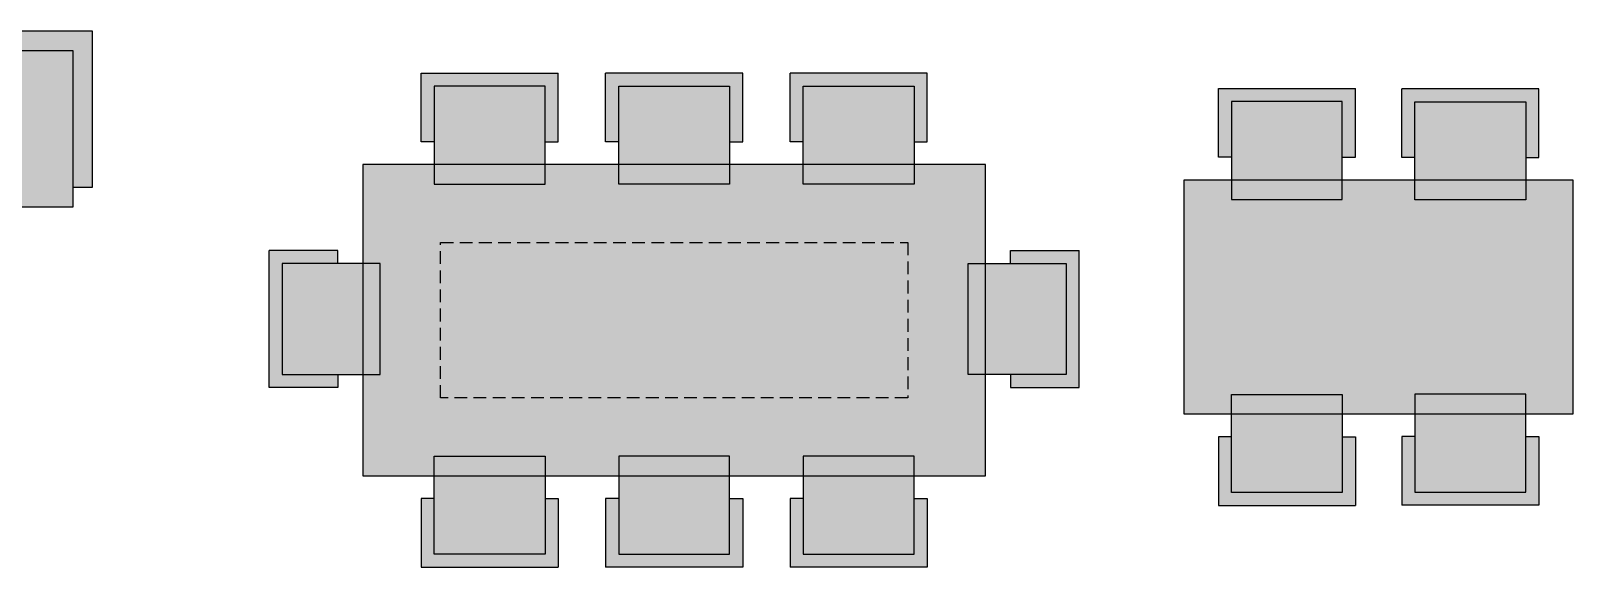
# Model space of a CAD drawing. Header units: millimetres. Extents: x -4992 to 6928, y 3109 to 11175.
# Drawn here: x 496 to 6536, y 9074 to 11175 of the extents above; entities that cross this region are included whole.
import ezdxf

# ---------------------------------------------------------------- set-up
doc = ezdxf.new("R2010")
doc.units = ezdxf.units.MM
doc.linetypes.add('HIDDEN', pattern=[0.375, 0.25, -0.125])
doc.layers.add('Hth_Elv_Furniture', color=201, linetype='Continuous')
doc.layers.add('Int_Furniture', color=205, linetype='Continuous')

# ---------------------------------------------------------------- blocks, each defined once
blk = doc.blocks.new('Sofa_3 Person')
at = {"layer": 'Hth_Elv_Furniture'}
h = blk.add_hatch(color=256, dxfattribs=at)
h.dxf.hatch_style = 1
h.paths.add_polyline_path([(23.99999526410284, 77.99999915417423), (23.99999526410284, 74.99999915417423), (26.9999952641038, 74.99999915417425), (26.99999526410369, 2.999999154181474), (23.99999526410284, 2.999999154181474), (23.99999526410284, -8.458185263293672e-07), (-4.735896254715044e-06, -8.458184979076577e-07), (-4.735885340778623e-06, 77.99999915417425)])
at = {"layer": 'Int_Furniture'}
for p, q in [((23.99999526410284, 77.99999915417423), (23.99999526410284, 74.99999915417423)), ((26.9999952641038, 50.99999915418152), (2.999995264092831, 50.99999915418152)), ((26.99999526410369, 26.99999915418152), (2.999995264102779, 26.99999915417425)), ((23.99999526410284, 2.999999154181488), (23.99999526410284, -8.458185050130851e-07))]:
    blk.add_line(p, q, dxfattribs=at)
blk.add_lwpolyline([(23.99999526410284, -8.458185050130851e-07), (-4.735896254715044e-06, -8.458185121185124e-07), (-4.735885340778623e-06, 77.99999915417425), (23.99999526410284, 77.99999915417423)], dxfattribs=at)
blk.add_lwpolyline([(26.9999952641038, 74.99999915417425), (26.99999526410369, 2.999999154181488), (2.999995264131883, 2.999999154181481), (2.999995264102836, 74.99999915417425)], close=True, dxfattribs=at)
blk = doc.blocks.new('Chair')
at = {"layer": 'Hth_Elv_Furniture'}
h = blk.add_hatch(color=256, dxfattribs=at)
h.dxf.hatch_style = 1
h.paths.add_polyline_path([(10.32974450848263, -10.44392683896245), (8.329744508482632, -10.44392683896245), (8.329744508482632, -16.94392683896245), (-8.670255491517366, -16.94392683896245), (-8.670255491517366, -10.44392683896245), (-10.67025549151731, -10.44392683896245), (-10.67025549151731, 0.05607316103754556), (10.32974450848263, 0.05607316103754556)])
at = {"layer": 'Int_Furniture'}
for points in [[(-8.670255491517366, -10.44392683896245), (-10.67025549151731, -10.44392683896245), (-10.67025549151731, 0.0560731610375456)], [(8.329744508482632, -10.44392683896245), (10.32974450848263, -10.44392683896245), (10.32974450848263, 0.0560731610375456), (-10.67025549151731, 0.0560731610375456)]]:
    blk.add_lwpolyline(points, dxfattribs=at)
blk.add_lwpolyline([(-8.670255491517366, -1.943926838962397), (8.329744508482632, -1.943926838962397), (8.329744508482632, -16.94392683896245), (-8.670255491517366, -16.94392683896245)], close=True, dxfattribs=at)
blk = doc.blocks.new('Dining_Table_8 Person')
at = {"layer": 'Hth_Elv_Furniture'}
h = blk.add_hatch(color=256, dxfattribs=at)
h.dxf.hatch_style = 1
h.paths.add_polyline_path([(4234.588915025157, 10143.09118054435), (1796.188915025156, 10143.09118054435), (1796.188915025156, 8923.891180544351), (4234.588915025157, 8923.891180544351)])
at = {"layer": 'Int_Furniture'}
blk.add_lwpolyline([(4234.588915025157, 10143.09118054435), (1796.188915025156, 10143.09118054435), (1796.188915025156, 8923.891180544351), (4234.588915025157, 8923.891180544351)], close=True, dxfattribs=at)
at = {"layer": 'Int_Furniture', "linetype": 'HIDDEN', "ltscale": 200}
blk.add_lwpolyline([(2100.988915025155, 9838.291180544333), (3929.788915025158, 9838.291180544333), (3929.788915025158, 9228.691180544352), (2100.988915025155, 9228.691180544352)], close=True, dxfattribs=at)
at = {"layer": 'Int_Furniture', "extrusion": (0, 0, -1), "xscale": 25.55555555588612, "yscale": 25.55555555588612, "zscale": -25.55555555588612}
blk.add_blockref('Chair', (-2288.427433344196, 10499.43597754466), dxfattribs=at)
at = {"layer": 'Int_Furniture', "xscale": 25.55555555588612, "yscale": 25.55555555588612, "zscale": 25.55555555588612}
for p in [(3019.739888697323, 10499.43597754466), (3742.350396706121, 10499.43597754466)]:
    blk.add_blockref('Chair', p, dxfattribs=at)
at = {"layer": 'Int_Furniture', "extrusion": (0, 0, -1), "xscale": 25.55555555588612, "yscale": 25.55555555588612, "zscale": -25.55555555588612}
for p, rotation in [((-1430.94447056022, 9533.491180544352), 270), ((-3019.739888697323, 8567.546383544037), 180), ((-3742.350396706121, 8567.546383544037), 180)]:
    blk.add_blockref('Chair', p, dxfattribs=dict(at, rotation=rotation))
at = {"layer": 'Int_Furniture', "xscale": 25.55555555588612, "yscale": 25.55555555588612, "zscale": 25.55555555588612}
for p, rotation in [((4599.833359490096, 9533.491180544352), 270), ((2288.427433344196, 8567.546383544037), 180)]:
    blk.add_blockref('Chair', p, dxfattribs=dict(at, rotation=rotation))
blk = doc.blocks.new('Dining Table_4 person')
at = {"layer": 'Hth_Elv_Furniture'}
h = blk.add_hatch(color=256, dxfattribs=at)
h.dxf.hatch_style = 1
h.paths.add_polyline_path([(6535.838692184642, 10081.38791614153), (5011.838692184641, 10081.38791614153), (5011.838692184641, 9166.987916141537), (6535.838692184642, 9166.987916141537)])
at = {"layer": 'Int_Furniture'}
blk.add_lwpolyline([(6535.838692184642, 10081.38791614153), (5011.838692184641, 10081.38791614153), (5011.838692184641, 9166.987916141537), (6535.838692184642, 9166.987916141537)], close=True, dxfattribs=at)
at = {"layer": 'Int_Furniture', "yscale": 25.55555555588612, "zscale": 25.55555555588612}
for p, xscale in [((5410.35795134416, 10439.16569392394), -25.55555555588612), ((6137.319433025124, 10437.73271314185), 25.55555555588612)]:
    blk.add_blockref('Chair', p, dxfattribs=dict(at, xscale=xscale))
at = {"layer": 'Int_Furniture', "yscale": 25.55555555588612, "zscale": 25.55555555588612, "rotation": 180}
for p, xscale in [((5410.35795134416, 8809.210138359136), 25.55555555588612), ((6137.319433025124, 8810.643119141225), -25.55555555588612)]:
    blk.add_blockref('Chair', p, dxfattribs=dict(at, xscale=xscale))

msp = doc.modelspace()

# ---------------------------------------------------------------- block references
at = {"layer": 'Int_Furniture', "xscale": 25.55555555588612, "yscale": 25.55555555588612, "zscale": 25.55555555588612, "rotation": 270}
msp.add_blockref('Sofa_3 Person', (-1256.596994305098, 11174.63534057946), dxfattribs=at)
at = {"layer": 'Int_Furniture'}
for name in ['Dining_Table_8 Person', 'Dining Table_4 person']:
    msp.add_blockref(name, (0, 507.8871990940861), dxfattribs=at)

doc.saveas('drawing.dxf')
